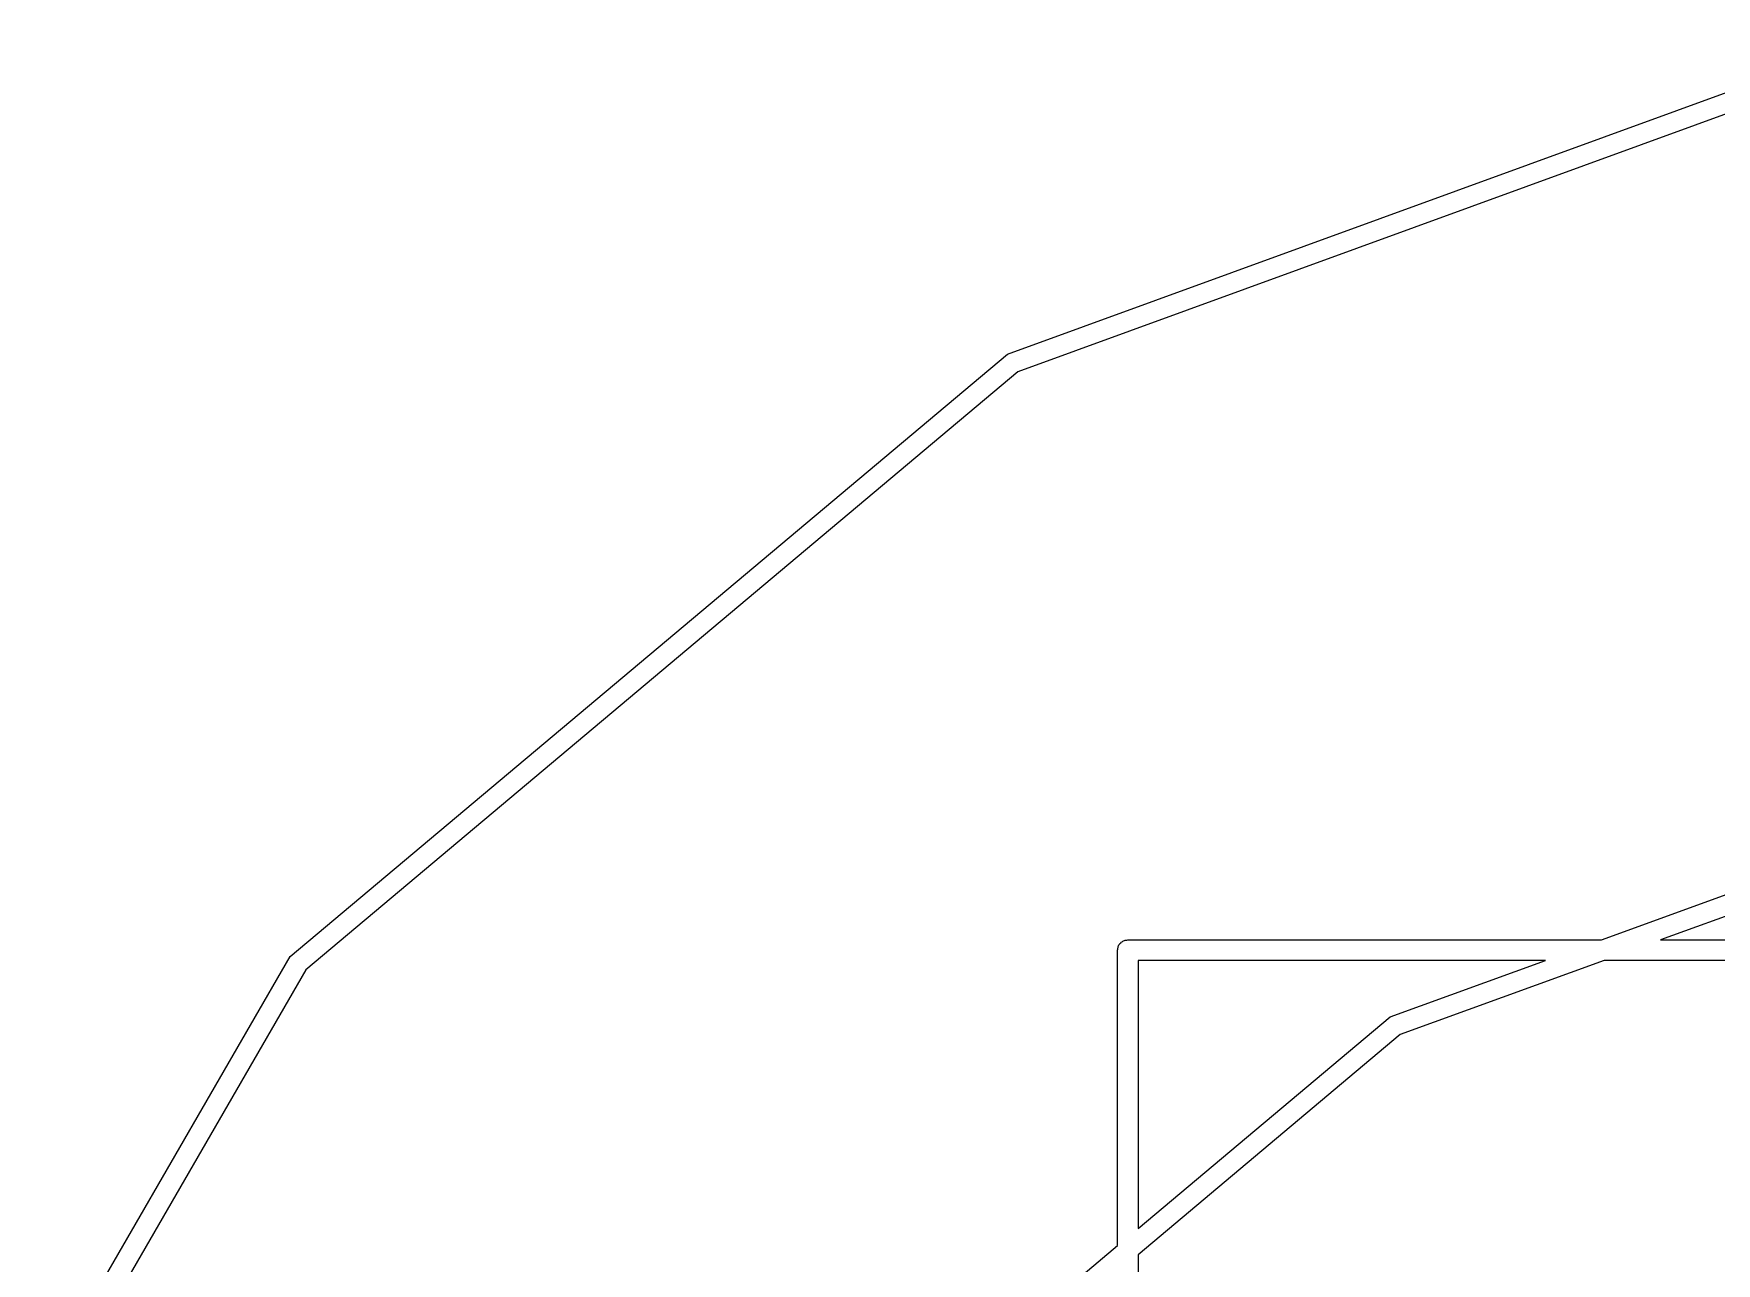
# Model space of a CAD drawing. Extents: x 173.7 to 229.3, y -126 to -74.1.
# Drawn here: x 177.31 to 193.75, y -86.06 to -74.05 of the extents above; entities that cross this region are included whole.
import ezdxf

# ---------------------------------------------------------------- set-up
doc = ezdxf.new("R2010")
doc.units = 0
doc.header["$MEASUREMENT"] = 0
doc.layers.add('BLACK', color=7, linetype='CONTINUOUS')

msp = doc.modelspace()

# ---------------------------------------------------------------- linework, layer by layer
at = {"layer": 'Black'}
for p, q in [((186.825, -77.1802), (195.424, -74.0503)), ((195.459, -74.2473), (186.925, -77.3534)), ((179.815, -83.0625), (186.825, -77.1802)), ((186.925, -77.3534), (179.968, -83.1911)), ((192.629, -82.9), (196.722, -81.4101)), ((196.757, -81.6071), (193.205, -82.9)), ((187.9, -83), (187.902, -82.9914)), ((187.9, -85.8858), (187.9, -83)), ((187.902, -82.9826), (187.905, -82.9744)), ((187.902, -82.9914), (187.902, -82.9826)), ((187.905, -82.9744), (187.906, -82.9658)), ((187.906, -82.9658), (187.91, -82.9582)), ((187.91, -82.9582), (187.913, -82.95)), ((187.913, -82.95), (187.919, -82.9433)), ((187.919, -82.9433), (187.923, -82.9357)), ((187.923, -82.9357), (187.93, -82.9301)), ((187.93, -82.9301), (187.936, -82.9234)), ((187.936, -82.9234), (187.943, -82.919)), ((187.943, -82.919), (187.95, -82.9134)), ((187.95, -82.9134), (187.958, -82.9104)), ((187.958, -82.9104), (187.966, -82.906)), ((187.966, -82.906), (187.974, -82.9045)), ((187.974, -82.9045), (187.983, -82.9015)), ((187.983, -82.9015), (187.991, -82.9015)), ((187.991, -82.9015), (188, -82.9)), ((188, -82.9), (192.629, -82.9)), ((193.205, -82.9), (206.795, -82.9)), ((177.31, -87.4), (179.815, -83.0625)), ((188.1, -83.1), (188.1, -85.7179)), ((192.079, -83.1), (188.1, -83.1)), ((190.562, -83.6523), (192.079, -83.1)), ((192.655, -83.1), (190.662, -83.8255)), ((207.345, -83.1), (192.655, -83.1)), ((179.968, -83.1911), (177.538, -87.4)), ((188.1, -85.7179), (190.562, -83.6523)), ((190.662, -83.8255), (188.1, -85.975)), ((185.54, -87.8663), (187.9, -85.8858)), ((188.1, -85.975), (188.1, -90.8696))]:
    msp.add_line(p, q, dxfattribs=at)

doc.saveas('drawing.dxf')
